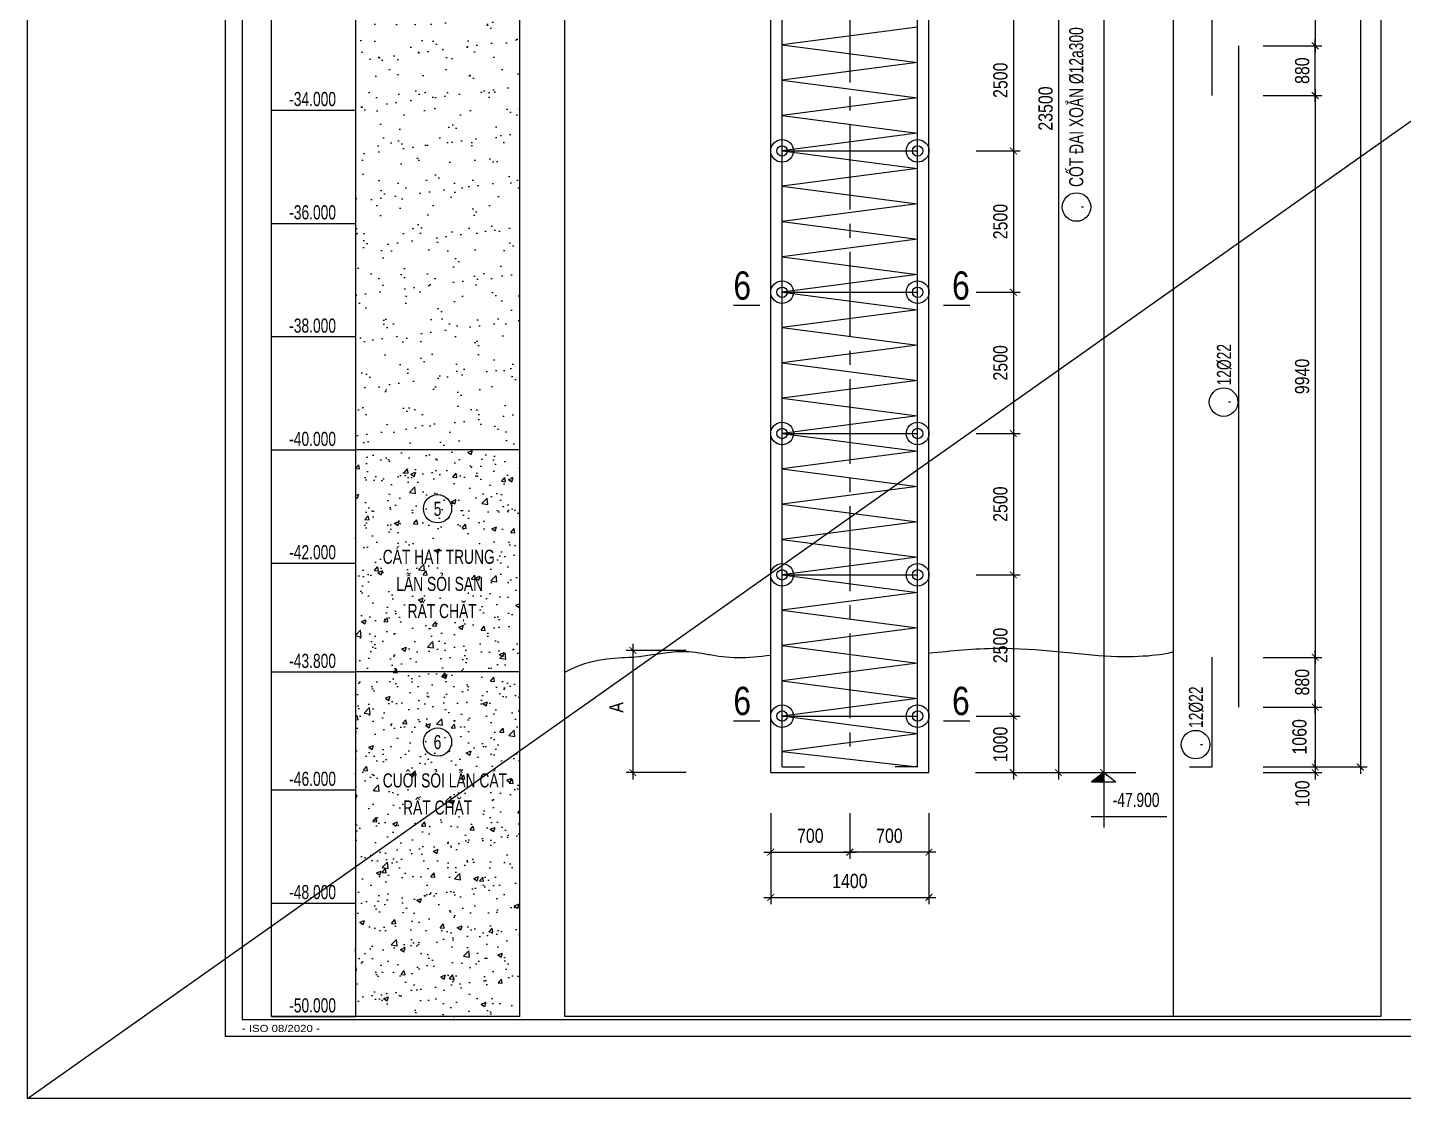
# Model space of a CAD drawing. Extents: x 171424 to 249266, y 74893 to 149166.
# Drawn here: x 171467 to 177556, y 74893 to 79630 of the extents above; entities that cross this region are included whole.
import ezdxf
from ezdxf.enums import TextEntityAlignment as Align

# ---------------------------------------------------------------- set-up
doc = ezdxf.new("R2010")
doc.units = 0
doc.header["$LTSCALE"] = 500
doc.header["$MEASUREMENT"] = 0
doc.header["$PDMODE"] = 3
doc.linetypes.add('CENTER2', pattern=[1.125, 0.75, -0.125, 0.125, -0.125])
doc.layers.get('0').update_dxf_attribs({"linetype": 'CONTINUOUS'})
doc.layers.get('DEFPOINTS').update_dxf_attribs({"linetype": 'CONTINUOUS'})
for name, color, linetype in [('01.CDC.AXIS', 160, 'CENTER2'), ('02.CDC.DIM', 1, 'CONTINUOUS'), ('03.CDC.BORDER', 3, 'CONTINUOUS'), ('05.CDC.STEEL', 4, 'CONTINUOUS'), ('06.CDC.TEXT', 2, 'CONTINUOUS'), ('10.CDC.HATCH', 9, 'CONTINUOUS'), ('11.CDC.NOTE', 8, 'CONTINUOUS'), ('CDC -TEXT KHUNG', 7, 'CONTINUOUS'), ('CDC-KHUNGTEN', 7, 'CONTINUOUS'), ('CDC.10.HATCH', 9, 'CONTINUOUS')]:
    doc.layers.add(name, color=color, linetype=linetype)
doc.layers.add('KCS_Plotter', color=11, linetype='CONTINUOUS', plot=False)
doc.styles.add('ARIAL', font='arial.ttf', dxfattribs={"width": 0.8})
doc.styles.add('KT CDC', font='arial.ttf', dxfattribs={"width": 0.85, "height": 200})
doc.dimstyles.new('DIM100-25', dxfattribs={"dimtxt": 63, "dimasz": 30, "dimexe": 30, "dimexo": 0, "dimgap": 25, "dimtad": 1, "dimdec": 0, "dimlfac": 4, "dimzin": 0, "dimdsep": 46, "dimtxsty": 'ARIAL', "dimblk": 'ARCHTICK', "dimblk1": 'ARCHTICK', "dimblk2": 'D', "dimcen": 0, "dimdle": 30, "dimclrd": 1, "dimclre": 1, "dimclrt": 2, "dimadec": 0, "dimazin": 0, "dimtfac": 1, "dimtdec": 0, "dimtix": 1, "dimtofl": 0, "dimtmove": 2, "dimatfit": 3, "dimldrblk": 'ARCHTICK', "dimfxl": 1, "dimtolj": 1, "dimtzin": 0, "dimarcsym": 0})
doc.dimstyles.new('DIM100-50', dxfattribs={"dimtxt": 63, "dimasz": 30, "dimexe": 30, "dimexo": 0, "dimgap": 40, "dimtad": 1, "dimdec": 0, "dimlfac": 2, "dimzin": 0, "dimdsep": 46, "dimtxsty": 'ARIAL', "dimblk": 'ARCHTICK', "dimcen": 0, "dimdle": 30, "dimclrd": 1, "dimclre": 1, "dimclrt": 2, "dimadec": 0, "dimazin": 0, "dimtfac": 1, "dimtdec": 0, "dimtix": 1, "dimtofl": 0, "dimtmove": 2, "dimatfit": 3, "dimldrblk": 'ARCHTICK', "dimfxl": 1, "dimtolj": 1, "dimtzin": 0, "dimarcsym": 0})
pattern_1 = [(37.5, (90249.13, -50296.01), (-5.03947, 154.1459), [0, -121.6, 0, -136, 0, -130]), (7.5, (90249.13, -50296.01), (141.58214, 225.77169), [0, -65.6, 0, -109.6, 0, -42]), (327.5, (90150.73, -50296.01), (249.13135, 0.45272), [0, -40, 0, -144, 0, -188]), (317.5, (90150.73, -50296), (240.49013, 70.21405), [0, -20, 0, -94.4, 0, -108])]
pattern_2 = [(50, (90249.13, -50296.01), (215.17805, -18.82564), [22.5, -247.5]), (355, (90249.13, -50296), (-41.6254, 225.65764), [18, -198]), (100.4514, (90267.06, -50297.58), (173.55281, 206.83186), [19.12206, -210.34263]), (46.1842, (90249.13, -50236), (320.1723, -49.6557), [33.75, -371.25]), (96.6356, (90275.8, -50240.15), (280.3988, 292.23536), [28.6831, -315.5139]), (351.1842, (90249.13, -50236), (280.3986, 292.2356), [27, -297]), (21, (90279.13, -50251.01), (179.07212, -120.78567), [22.5, -247.5]), (326, (90279.13, -50251), (72.9946, 217.545), [18, -198]), (71.4514, (90294.05, -50261.08), (252.0668, 96.75915), [19.12206, -210.34263]), (37.5, (90249.126, -50296.01), (3.647957, 99.868156), [0, -195.6, 0, -201, 0, -198.75]), (7.5, (90249.13, -50296.01), (78.92086, 118.32351), [0, -114.6, 0, -191.1, 0, -75.75]), (327.5, (90182.226, -50296.01), (160.14673, -6.76646), [0, -75, 0, -234, 0, -310.5]), (317.5, (90152.23, -50296.01), (174.95585, 30.0315), [0, -97.5, 0, -155.4, 0, -220.5])]

# ---------------------------------------------------------------- blocks, each defined once
blk = doc.blocks.new('_ArchTick')
at = {"color": 0, "linetype": 'ByBlock', "const_width": 0.15}
blk.add_lwpolyline([(-0.5, -0.5), (0.5, 0.5)], dxfattribs=at)
blk = doc.blocks.new('*D685')
at = {"layer": '02.CDC.DIM', "color": 1, "lineweight": -2, "transparency": 16777216}
for p, q in [((174756.1, 75990.7), (174756.1, 75752.5)), ((175456.1, 75990.7), (175456.1, 75752.5)), ((174726.1, 75782.5), (175486.1, 75782.5))]:
    blk.add_line(p, q, dxfattribs=at)
at = {"layer": 'DEFPOINTS', "color": 0, "transparency": 16777216}
for p in [(174756.1, 75990.7), (175456.1, 75990.7), (175456.1, 75782.5)]:
    blk.add_point(p, dxfattribs=at)
at = {"layer": '02.CDC.DIM', "color": 1, "lineweight": -2, "transparency": 16777216, "xscale": 30, "yscale": 30, "zscale": 30, "rotation": 180}
blk.add_blockref('_ArchTick', (174756.1, 75782.5), dxfattribs=at)
at = {"layer": '02.CDC.DIM', "color": 1, "lineweight": -2, "transparency": 16777216, "xscale": 30, "yscale": 30, "zscale": 30}
blk.add_blockref('_ArchTick', (175456.1, 75782.5), dxfattribs=at)
at = {"layer": '02.CDC.DIM', "color": 2, "transparency": 16777216, "insert": (175106.1, 75854.6), "char_height": 63, "attachment_point": 5, "style": 'ARIAL'}
blk.add_mtext('\\A1;1400', dxfattribs=at)
blk = doc.blocks.new('*D686')
at = {"layer": '02.CDC.DIM', "color": 1, "lineweight": -2, "transparency": 16777216}
for p, q in [((174756.1, 76154.5), (174756.1, 75952.5)), ((175106.1, 76154.5), (175106.1, 75952.5)), ((174726.1, 75982.5), (175136.1, 75982.5))]:
    blk.add_line(p, q, dxfattribs=at)
at = {"layer": 'DEFPOINTS', "color": 0, "transparency": 16777216}
for p in [(174756.1, 76154.5), (175106.1, 76154.5), (175106.1, 75982.5)]:
    blk.add_point(p, dxfattribs=at)
at = {"layer": '02.CDC.DIM', "color": 1, "lineweight": -2, "transparency": 16777216, "xscale": 30, "yscale": 30, "zscale": 30, "rotation": 180}
blk.add_blockref('_ArchTick', (174756.1, 75982.5), dxfattribs=at)
at = {"layer": '02.CDC.DIM', "color": 1, "lineweight": -2, "transparency": 16777216, "xscale": 30, "yscale": 30, "zscale": 30}
blk.add_blockref('_ArchTick', (175106.1, 75982.5), dxfattribs=at)
at = {"layer": '02.CDC.DIM', "color": 2, "transparency": 16777216, "insert": (174931.1, 76054.6), "char_height": 63, "attachment_point": 5, "style": 'ARIAL'}
blk.add_mtext('\\A1;700', dxfattribs=at)
blk = doc.blocks.new('*D687')
at = {"layer": '02.CDC.DIM', "color": 1, "lineweight": -2, "transparency": 16777216}
for p, q in [((175106.1, 76154.5), (175106.1, 75952.5)), ((175456.1, 76154.5), (175456.1, 75952.5)), ((175486.1, 75982.5), (175076.1, 75982.5))]:
    blk.add_line(p, q, dxfattribs=at)
at = {"layer": 'DEFPOINTS', "color": 0, "transparency": 16777216}
for p in [(175106.1, 76154.5), (175456.1, 76154.5), (175106.1, 75982.5)]:
    blk.add_point(p, dxfattribs=at)
at = {"layer": '02.CDC.DIM', "color": 1, "lineweight": -2, "transparency": 16777216, "xscale": 30, "yscale": 30, "zscale": 30, "rotation": 180}
blk.add_blockref('_ArchTick', (175106.1, 75982.5), dxfattribs=at)
at = {"layer": '02.CDC.DIM', "color": 1, "lineweight": -2, "transparency": 16777216, "xscale": 30, "yscale": 30, "zscale": 30}
blk.add_blockref('_ArchTick', (175456.1, 75982.5), dxfattribs=at)
at = {"layer": '02.CDC.DIM', "color": 2, "transparency": 16777216, "insert": (175281.1, 76054.6), "char_height": 63, "attachment_point": 5, "style": 'ARIAL'}
blk.add_mtext('\\A1;700', dxfattribs=at)
blk = doc.blocks.new('*D688')
at = {"layer": '02.CDC.DIM', "color": 1, "lineweight": -2, "transparency": 16777216}
for p, q in [((174146, 76904.6), (174146, 76304.2)), ((174381.8, 76874.6), (174116, 76874.6)), ((174381.8, 76334.2), (174116, 76334.2))]:
    blk.add_line(p, q, dxfattribs=at)
at = {"layer": 'DEFPOINTS', "color": 0, "transparency": 16777216}
for p in [(174381.8, 76874.6), (174146, 76334.2), (174381.8, 76334.2)]:
    blk.add_point(p, dxfattribs=at)
at = {"layer": '02.CDC.DIM', "color": 1, "lineweight": -2, "transparency": 16777216, "xscale": 30, "yscale": 30, "zscale": 30}
for p, rotation in [((174146, 76874.6), 90), ((174146, 76334.2), 270)]:
    blk.add_blockref('_ArchTick', p, dxfattribs=dict(at, rotation=rotation))
at = {"layer": '02.CDC.DIM', "color": 2, "transparency": 16777216, "insert": (174072.6, 76622.6), "char_height": 63, "attachment_point": 5, "rotation": 90, "style": 'ARIAL'}
blk.add_mtext('\\A1;A', dxfattribs=at)
blk = doc.blocks.new('D')
at = {"layer": '02.CDC.DIM'}
for p, q in [((-50, -50), (50, 50)), ((-86.75, 0), (86.75, 0))]:
    blk.add_line(p, q, dxfattribs=at)
blk = doc.blocks.new('*D689')
at = {"layer": '02.CDC.DIM', "color": 1, "lineweight": -2, "transparency": 16777216}
for p, q in [((176229.5, 87814.2), (176229.5, 76304.2)), ((175662.3, 87784.2), (176259.5, 87784.2)), ((175662.3, 76334.2), (176259.5, 76334.2))]:
    blk.add_line(p, q, dxfattribs=at)
at = {"layer": 'DEFPOINTS', "color": 0, "transparency": 16777216}
for p in [(175662.3, 87784.2), (175662.3, 76334.2), (176229.5, 76334.2)]:
    blk.add_point(p, dxfattribs=at)
at = {"layer": '02.CDC.DIM', "color": 1, "lineweight": -2, "transparency": 16777216, "xscale": 30, "yscale": 30, "zscale": 30}
for p, rotation in [((176229.5, 87784.2), 90), ((176229.5, 76334.2), 270)]:
    blk.add_blockref('_ArchTick', p, dxfattribs=dict(at, rotation=rotation))
at = {"layer": '02.CDC.DIM', "color": 2, "transparency": 16777216, "insert": (176172.3, 82059.2), "char_height": 63, "attachment_point": 5, "rotation": 90, "style": 'ARIAL'}
blk.add_mtext('\\A1;45800', dxfattribs=at)
blk = doc.blocks.new('*D700')
at = {"layer": '02.CDC.DIM', "color": 1, "lineweight": -2, "transparency": 16777216}
for p, q in [((175664.8, 79709.2), (175859.5, 79709.2)), ((175829.5, 79739.2), (175829.5, 79054.2)), ((175664.8, 79084.2), (175859.5, 79084.2))]:
    blk.add_line(p, q, dxfattribs=at)
at = {"layer": 'DEFPOINTS', "color": 0, "transparency": 16777216}
for p in [(175664.8, 79709.2), (175664.8, 79084.2), (175829.5, 79084.2)]:
    blk.add_point(p, dxfattribs=at)
at = {"layer": '02.CDC.DIM', "color": 1, "lineweight": -2, "transparency": 16777216, "xscale": 30, "yscale": 30, "zscale": 30}
for p, rotation in [((175829.5, 79709.2), 90), ((175829.5, 79084.2), 270)]:
    blk.add_blockref('_ArchTick', p, dxfattribs=dict(at, rotation=rotation))
at = {"layer": '02.CDC.DIM', "color": 2, "transparency": 16777216, "insert": (175772.3, 79396.7), "char_height": 63, "attachment_point": 5, "rotation": 90, "style": 'ARIAL'}
blk.add_mtext('\\A1;2500', dxfattribs=at)
blk = doc.blocks.new('*D701')
at = {"layer": '02.CDC.DIM', "color": 1, "lineweight": -2, "transparency": 16777216}
for p, q in [((175829.5, 79114.2), (175829.5, 78429.2)), ((175664.8, 79084.2), (175859.5, 79084.2)), ((175664.8, 78459.2), (175859.5, 78459.2))]:
    blk.add_line(p, q, dxfattribs=at)
at = {"layer": 'DEFPOINTS', "color": 0, "transparency": 16777216}
for p in [(175664.8, 79084.2), (175664.8, 78459.2), (175829.5, 78459.2)]:
    blk.add_point(p, dxfattribs=at)
at = {"layer": '02.CDC.DIM', "color": 1, "lineweight": -2, "transparency": 16777216, "xscale": 30, "yscale": 30, "zscale": 30}
for p, rotation in [((175829.5, 79084.2), 90), ((175829.5, 78459.2), 270)]:
    blk.add_blockref('_ArchTick', p, dxfattribs=dict(at, rotation=rotation))
at = {"layer": '02.CDC.DIM', "color": 2, "transparency": 16777216, "insert": (175772.3, 78771.7), "char_height": 63, "attachment_point": 5, "rotation": 90, "style": 'ARIAL'}
blk.add_mtext('\\A1;2500', dxfattribs=at)
blk = doc.blocks.new('*D702')
at = {"layer": '02.CDC.DIM', "color": 1, "lineweight": -2, "transparency": 16777216}
for p, q in [((175829.5, 78489.2), (175829.5, 77804.2)), ((175664.8, 78459.2), (175859.5, 78459.2)), ((175664.8, 77834.2), (175859.5, 77834.2))]:
    blk.add_line(p, q, dxfattribs=at)
at = {"layer": 'DEFPOINTS', "color": 0, "transparency": 16777216}
for p in [(175664.8, 78459.2), (175664.8, 77834.2), (175829.5, 77834.2)]:
    blk.add_point(p, dxfattribs=at)
at = {"layer": '02.CDC.DIM', "color": 1, "lineweight": -2, "transparency": 16777216, "xscale": 30, "yscale": 30, "zscale": 30}
for p, rotation in [((175829.5, 78459.2), 90), ((175829.5, 77834.2), 270)]:
    blk.add_blockref('_ArchTick', p, dxfattribs=dict(at, rotation=rotation))
at = {"layer": '02.CDC.DIM', "color": 2, "transparency": 16777216, "insert": (175772.3, 78146.7), "char_height": 63, "attachment_point": 5, "rotation": 90, "style": 'ARIAL'}
blk.add_mtext('\\A1;2500', dxfattribs=at)
blk = doc.blocks.new('*D703')
at = {"layer": '02.CDC.DIM', "color": 1, "lineweight": -2, "transparency": 16777216}
for p, q in [((175664.8, 77834.2), (175859.5, 77834.2)), ((175829.5, 77864.2), (175829.5, 77179.2)), ((175664.8, 77209.2), (175859.5, 77209.2))]:
    blk.add_line(p, q, dxfattribs=at)
at = {"layer": 'DEFPOINTS', "color": 0, "transparency": 16777216}
for p in [(175664.8, 77834.2), (175664.8, 77209.2), (175829.5, 77209.2)]:
    blk.add_point(p, dxfattribs=at)
at = {"layer": '02.CDC.DIM', "color": 1, "lineweight": -2, "transparency": 16777216, "xscale": 30, "yscale": 30, "zscale": 30}
for p, rotation in [((175829.5, 77834.2), 90), ((175829.5, 77209.2), 270)]:
    blk.add_blockref('_ArchTick', p, dxfattribs=dict(at, rotation=rotation))
at = {"layer": '02.CDC.DIM', "color": 2, "transparency": 16777216, "insert": (175772.3, 77521.7), "char_height": 63, "attachment_point": 5, "rotation": 90, "style": 'ARIAL'}
blk.add_mtext('\\A1;2500', dxfattribs=at)
blk = doc.blocks.new('*D704')
at = {"layer": '02.CDC.DIM', "color": 1, "lineweight": -2, "transparency": 16777216}
for p, q in [((175664.8, 77209.2), (175859.5, 77209.2)), ((175829.5, 77239.2), (175829.5, 76554.2)), ((175664.8, 76584.2), (175859.5, 76584.2))]:
    blk.add_line(p, q, dxfattribs=at)
at = {"layer": 'DEFPOINTS', "color": 0, "transparency": 16777216}
for p in [(175664.8, 77209.2), (175664.8, 76584.2), (175829.5, 76584.2)]:
    blk.add_point(p, dxfattribs=at)
at = {"layer": '02.CDC.DIM', "color": 1, "lineweight": -2, "transparency": 16777216, "xscale": 30, "yscale": 30, "zscale": 30}
for p, rotation in [((175829.5, 77209.2), 90), ((175829.5, 76584.2), 270)]:
    blk.add_blockref('_ArchTick', p, dxfattribs=dict(at, rotation=rotation))
at = {"layer": '02.CDC.DIM', "color": 2, "transparency": 16777216, "insert": (175772.3, 76896.7), "char_height": 63, "attachment_point": 5, "rotation": 90, "style": 'ARIAL'}
blk.add_mtext('\\A1;2500', dxfattribs=at)
blk = doc.blocks.new('*D706')
at = {"layer": '02.CDC.DIM', "color": 1, "lineweight": -2, "transparency": 16777216}
for p, q in [((175664.8, 82209.2), (176059.5, 82209.2)), ((176029.5, 82239.2), (176029.5, 76304.2)), ((175662.3, 76334.2), (176059.5, 76334.2))]:
    blk.add_line(p, q, dxfattribs=at)
at = {"layer": 'DEFPOINTS', "color": 0, "transparency": 16777216}
for p in [(175664.8, 82209.2), (175662.3, 76334.2), (176029.5, 76334.2)]:
    blk.add_point(p, dxfattribs=at)
at = {"layer": '02.CDC.DIM', "color": 1, "lineweight": -2, "transparency": 16777216, "xscale": 30, "yscale": 30, "zscale": 30}
for p, rotation in [((176029.5, 82209.2), 90), ((176029.5, 76334.2), 270)]:
    blk.add_blockref('_ArchTick', p, dxfattribs=dict(at, rotation=rotation))
at = {"layer": '02.CDC.DIM', "color": 2, "transparency": 16777216, "insert": (175972.3, 79271.7), "char_height": 63, "attachment_point": 5, "rotation": 90, "style": 'ARIAL'}
blk.add_mtext('\\A1;23500', dxfattribs=at)
blk = doc.blocks.new('*D709')
at = {"layer": '02.CDC.DIM', "color": 1, "lineweight": -2, "transparency": 16777216}
for p, q in [((176935.5, 87934.2), (177395.1, 87934.2)), ((177365.1, 87964.2), (177365.1, 76329.2)), ((176935.5, 76359.2), (177395.1, 76359.2))]:
    blk.add_line(p, q, dxfattribs=at)
at = {"layer": 'DEFPOINTS', "color": 0, "transparency": 16777216}
for p in [(176935.5, 87934.2), (176935.5, 76359.2), (177365.1, 76359.2)]:
    blk.add_point(p, dxfattribs=at)
at = {"layer": '02.CDC.DIM', "color": 1, "lineweight": -2, "transparency": 16777216, "xscale": 30, "yscale": 30, "zscale": 30}
for p, rotation in [((177365.1, 87934.2), 90), ((177365.1, 76359.2), 270)]:
    blk.add_blockref('_ArchTick', p, dxfattribs=dict(at, rotation=rotation))
at = {"layer": '02.CDC.DIM', "color": 2, "transparency": 16777216, "insert": (177307.9, 82146.7), "char_height": 63, "attachment_point": 5, "rotation": 90, "style": 'ARIAL'}
blk.add_mtext('\\A1;46300', dxfattribs=at)
blk = doc.blocks.new('*D710')
at = {"layer": '02.CDC.DIM', "color": 1, "lineweight": -2, "transparency": 16777216}
for p, q in [((176935.5, 82034.2), (177195.1, 82034.2)), ((177165.1, 82064.2), (177165.1, 79519.2)), ((176935.5, 79549.2), (177195.1, 79549.2))]:
    blk.add_line(p, q, dxfattribs=at)
at = {"layer": 'DEFPOINTS', "color": 0, "transparency": 16777216}
for p in [(176935.5, 82034.2), (176935.5, 79549.2), (177165.1, 79549.2)]:
    blk.add_point(p, dxfattribs=at)
at = {"layer": '02.CDC.DIM', "color": 1, "lineweight": -2, "transparency": 16777216, "xscale": 30, "yscale": 30, "zscale": 30}
for p, rotation in [((177165.1, 82034.2), 90), ((177165.1, 79549.2), 270)]:
    blk.add_blockref('_ArchTick', p, dxfattribs=dict(at, rotation=rotation))
at = {"layer": '02.CDC.DIM', "color": 2, "transparency": 16777216, "insert": (177107.9, 80791.7), "char_height": 63, "attachment_point": 5, "rotation": 90, "style": 'ARIAL'}
blk.add_mtext('\\A1;9940', dxfattribs=at)
blk = doc.blocks.new('*D715')
at = {"layer": '02.CDC.DIM', "color": 1, "lineweight": -2, "transparency": 16777216}
for p, q in [((176935.5, 76359.2), (177195.1, 76359.2)), ((177165.1, 76359.2), (177165.1, 76389.2)), ((176935.5, 76334.2), (177195.1, 76334.2)), ((177165.1, 76334.2), (177165.1, 76304.2))]:
    blk.add_line(p, q, dxfattribs=at)
at = {"layer": 'DEFPOINTS', "color": 0, "transparency": 16777216}
for p in [(176935.5, 76359.2), (177165.1, 76359.2), (176935.5, 76334.2)]:
    blk.add_point(p, dxfattribs=at)
at = {"layer": '02.CDC.DIM', "color": 1, "lineweight": -2, "transparency": 16777216, "xscale": 30, "yscale": 30, "zscale": 30}
for p, rotation in [((177165.1, 76359.2), 270), ((177165.1, 76334.2), 90)]:
    blk.add_blockref('_ArchTick', p, dxfattribs=dict(at, rotation=rotation))
at = {"layer": '02.CDC.DIM', "color": 2, "transparency": 16777216, "insert": (177108.6, 76241), "char_height": 63, "attachment_point": 5, "rotation": 90, "style": 'ARIAL'}
blk.add_mtext('\\A1;100', dxfattribs=at)
blk = doc.blocks.new('*D717')
at = {"layer": '02.CDC.DIM', "color": 1, "lineweight": -2, "transparency": 16777216}
for p, q in [((177165.1, 79359.2), (177165.1, 76814.2)), ((176935.5, 79329.2), (177195.1, 79329.2)), ((176935.5, 76844.2), (177195.1, 76844.2))]:
    blk.add_line(p, q, dxfattribs=at)
at = {"layer": 'DEFPOINTS', "color": 0, "transparency": 16777216}
for p in [(176935.5, 79329.2), (176935.5, 76844.2), (177165.1, 76844.2)]:
    blk.add_point(p, dxfattribs=at)
at = {"layer": '02.CDC.DIM', "color": 1, "lineweight": -2, "transparency": 16777216, "xscale": 30, "yscale": 30, "zscale": 30}
for p, rotation in [((177165.1, 79329.2), 90), ((177165.1, 76844.2), 270)]:
    blk.add_blockref('_ArchTick', p, dxfattribs=dict(at, rotation=rotation))
at = {"layer": '02.CDC.DIM', "color": 2, "transparency": 16777216, "insert": (177107.9, 78086.7), "char_height": 63, "attachment_point": 5, "rotation": 90, "style": 'ARIAL'}
blk.add_mtext('\\A1;9940', dxfattribs=at)
blk = doc.blocks.new('*D718')
at = {"layer": '02.CDC.DIM', "color": 1, "lineweight": -2, "transparency": 16777216}
for p, q in [((176935.5, 79549.2), (177195.1, 79549.2)), ((177165.1, 79299.2), (177165.1, 79579.2)), ((176935.5, 79329.2), (177195.1, 79329.2))]:
    blk.add_line(p, q, dxfattribs=at)
at = {"layer": 'DEFPOINTS', "color": 0, "transparency": 16777216}
for p in [(176935.5, 79549.2), (177165.1, 79549.2), (176935.5, 79329.2)]:
    blk.add_point(p, dxfattribs=at)
at = {"layer": '02.CDC.DIM', "color": 1, "lineweight": -2, "transparency": 16777216, "xscale": 30, "yscale": 30, "zscale": 30}
for p, rotation in [((177165.1, 79549.2), 90), ((177165.1, 79329.2), 270)]:
    blk.add_blockref('_ArchTick', p, dxfattribs=dict(at, rotation=rotation))
at = {"layer": '02.CDC.DIM', "color": 2, "transparency": 16777216, "insert": (177107.9, 79439.2), "char_height": 63, "attachment_point": 5, "rotation": 90, "style": 'ARIAL'}
blk.add_mtext('\\A1;880', dxfattribs=at)
blk = doc.blocks.new('*D719')
at = {"layer": '02.CDC.DIM', "color": 1, "lineweight": -2, "transparency": 16777216}
for p, q in [((176935.5, 76624.2), (177195.1, 76624.2)), ((177165.1, 76654.2), (177165.1, 76329.2)), ((176935.5, 76359.2), (177195.1, 76359.2))]:
    blk.add_line(p, q, dxfattribs=at)
at = {"layer": 'DEFPOINTS', "color": 0, "transparency": 16777216}
for p in [(176935.5, 76624.2), (176935.5, 76359.2), (177165.1, 76359.2)]:
    blk.add_point(p, dxfattribs=at)
at = {"layer": '02.CDC.DIM', "color": 1, "lineweight": -2, "transparency": 16777216, "xscale": 30, "yscale": 30, "zscale": 30}
for p, rotation in [((177165.1, 76624.2), 90), ((177165.1, 76359.2), 270)]:
    blk.add_blockref('_ArchTick', p, dxfattribs=dict(at, rotation=rotation))
at = {"layer": '02.CDC.DIM', "color": 2, "transparency": 16777216, "insert": (177095.8, 76492.4), "char_height": 63, "attachment_point": 5, "rotation": 90, "style": 'ARIAL'}
blk.add_mtext('\\A1;1060', dxfattribs=at)
blk = doc.blocks.new('*D720')
at = {"layer": '02.CDC.DIM', "color": 1, "lineweight": -2, "transparency": 16777216}
for p, q in [((176935.5, 76844.2), (177195.1, 76844.2)), ((177165.1, 76594.2), (177165.1, 76874.2)), ((176935.5, 76624.2), (177195.1, 76624.2))]:
    blk.add_line(p, q, dxfattribs=at)
at = {"layer": 'DEFPOINTS', "color": 0, "transparency": 16777216}
for p in [(176935.5, 76844.2), (177165.1, 76844.2), (176935.5, 76624.2)]:
    blk.add_point(p, dxfattribs=at)
at = {"layer": '02.CDC.DIM', "color": 1, "lineweight": -2, "transparency": 16777216, "xscale": 30, "yscale": 30, "zscale": 30}
for p, rotation in [((177165.1, 76844.2), 90), ((177165.1, 76624.2), 270)]:
    blk.add_blockref('_ArchTick', p, dxfattribs=dict(at, rotation=rotation))
at = {"layer": '02.CDC.DIM', "color": 2, "transparency": 16777216, "insert": (177107.9, 76734.2), "char_height": 63, "attachment_point": 5, "rotation": 90, "style": 'ARIAL'}
blk.add_mtext('\\A1;880', dxfattribs=at)
blk = doc.blocks.new('*D723')
at = {"layer": '02.CDC.DIM', "color": 1, "lineweight": -2, "transparency": 16777216}
for p, q in [((175829.5, 76614.2), (175829.5, 76304.2)), ((175664.8, 76584.2), (175859.5, 76584.2)), ((175662.3, 76334.2), (175859.5, 76334.2))]:
    blk.add_line(p, q, dxfattribs=at)
at = {"layer": 'DEFPOINTS', "color": 0, "transparency": 16777216}
for p in [(175664.8, 76584.2), (175662.3, 76334.2), (175829.5, 76334.2)]:
    blk.add_point(p, dxfattribs=at)
at = {"layer": '02.CDC.DIM', "color": 1, "lineweight": -2, "transparency": 16777216, "xscale": 30, "yscale": 30, "zscale": 30}
for p, rotation in [((175829.5, 76584.2), 90), ((175829.5, 76334.2), 270)]:
    blk.add_blockref('_ArchTick', p, dxfattribs=dict(at, rotation=rotation))
at = {"layer": '02.CDC.DIM', "color": 2, "transparency": 16777216, "insert": (175772.3, 76459.2), "char_height": 63, "attachment_point": 5, "rotation": 90, "style": 'ARIAL'}
blk.add_mtext('\\A1;1000', dxfattribs=at)
blk = doc.blocks.new('KHUNG A1')
at = {"layer": 'CDC-KHUNGTEN'}
blk.add_lwpolyline([(10366.22, 712.17), (10366.22, 1278.17), (9655.22, 1278.17), (9655.22, 712.17)], close=True, dxfattribs=at)
at = {"layer": 'CDC.10.HATCH', "color": 8}
blk.add_lwpolyline([(9652.22, 709.17), (10447.22, 709.17), (10447.22, 1281.17), (9652.22, 1281.17)], close=True, dxfattribs=at)
at = {"layer": 'DEFPOINTS', "color": 1}
blk.add_lwpolyline([(9617.22, 698.17), (9617.22, 1292.17), (10458.22, 1292.17), (10458.22, 698.17), (9617.22, 698.17)], close=True, dxfattribs=at)
at = {"layer": 'CDC -TEXT KHUNG', "color": 6, "style": 'KT CDC', "width": 1.15}
blk.add_text('- ISO 08/2020 -', height=1.2569, dxfattribs=at).set_placement((9655.16, 709.94))

msp = doc.modelspace()

# ---------------------------------------------------------------- hatches: boundary and pattern name
at = {"layer": '10.CDC.HATCH'}
h = msp.add_hatch(dxfattribs=at)
h.set_pattern_fill('AR-SAND', color=256, scale=80, style=0)
h.set_pattern_definition(pattern_1)
h.paths.add_polyline_path([(172918.23, 77761.52), (173644.69, 77761.52), (173644.69, 82271.74), (172918.23, 82271.74)])
h.paths.add_polyline_path([(173248.84, 81864.61), (173314.08, 81864.61), (173314.08, 81958.36), (173248.84, 81958.36)], flags=24)
h.paths.add_polyline_path([(173076.07, 81587.24), (173439.3, 81587.24), (173439.3, 81725.43), (173076.07, 81725.43)], flags=24)
h.paths.add_polyline_path([(173026.07, 81707.24), (173486.38, 81707.24), (173486.38, 81845.43), (173026.07, 81845.43)], flags=24)
h = msp.add_hatch(dxfattribs=at)
h.set_pattern_fill('AR-CONC', color=256, scale=30, style=0)
h.set_pattern_definition(pattern_2)
h.paths.add_polyline_path([(172918.23, 77761.52), (172918.23, 76779.69), (173644.69, 76779.69), (173644.69, 77761.52)])
h.paths.add_polyline_path([(173126.08, 76980.87), (173477.71, 76980.87), (173477.71, 77119), (173126.08, 77119)], flags=24)
h.paths.add_polyline_path([(173076.07, 77100.85), (173505.94, 77100.85), (173505.94, 77239.05), (173076.07, 77239.05)], flags=24)
h.paths.add_polyline_path([(173248.78, 77453.27), (173314.13, 77453.27), (173314.13, 77547.34), (173248.78, 77547.34)], flags=24)
h.paths.add_polyline_path([(173016.07, 77220.85), (173557.85, 77220.85), (173557.85, 77359.05), (173016.07, 77359.05)], flags=24)
h = msp.add_hatch(dxfattribs=at)
h.set_pattern_fill('AR-SAND', color=256, scale=80, style=0)
h.set_pattern_definition(pattern_1)
h.paths.add_polyline_path([(172918.23, 77761.52), (172918.23, 76779.69), (173644.69, 76779.69), (173644.69, 77761.52)])
h.paths.add_polyline_path([(173126.08, 76980.87), (173477.71, 76980.87), (173477.71, 77119), (173126.08, 77119)], flags=24)
h.paths.add_polyline_path([(173076.07, 77100.85), (173505.94, 77100.85), (173505.94, 77239.05), (173076.07, 77239.05)], flags=24)
h.paths.add_polyline_path([(173248.78, 77453.27), (173314.13, 77453.27), (173314.13, 77547.34), (173248.78, 77547.34)], flags=24)
h.paths.add_polyline_path([(173016.07, 77220.85), (173557.85, 77220.85), (173557.85, 77359.05), (173016.07, 77359.05)], flags=24)
h = msp.add_hatch(dxfattribs=at)
h.set_pattern_fill('AR-CONC', color=256, scale=30, style=0)
h.set_pattern_definition(pattern_2)
h.paths.add_polyline_path([(173644.69, 76779.69), (172918.23, 76779.69), (172918.23, 75255.83), (173644.69, 75255.83)])
h.paths.add_polyline_path([(173248.51, 76421.16), (173314.41, 76421.16), (173314.41, 76516.89), (173248.51, 76516.89)], flags=24)
h.paths.add_polyline_path([(173106.08, 76111.68), (173457.71, 76111.68), (173457.71, 76249.81), (173106.08, 76249.81)], flags=24)
h.paths.add_polyline_path([(173016.07, 76231.67), (173612.29, 76231.67), (173612.29, 76369.86), (173016.07, 76369.86)], flags=24)
h = msp.add_hatch(dxfattribs=at)
h.set_pattern_fill('AR-SAND', color=256, scale=80, style=0)
h.set_pattern_definition(pattern_1)
h.paths.add_polyline_path([(172918.23, 75255.83), (173644.69, 75255.83), (173644.69, 76779.69), (172918.23, 76779.69)])
h.paths.add_polyline_path([(173248.51, 76421.16), (173314.41, 76421.16), (173314.41, 76516.89), (173248.51, 76516.89)], flags=24)
h.paths.add_polyline_path([(173106.08, 76111.68), (173457.71, 76111.68), (173457.71, 76249.81), (173106.08, 76249.81)], flags=24)
h.paths.add_polyline_path([(173016.07, 76231.67), (173612.29, 76231.67), (173612.29, 76369.86), (173016.07, 76369.86)], flags=24)

# ---------------------------------------------------------------- linework, layer by layer
at = {"layer": '01.CDC.AXIS'}
msp.add_line((175106.06, 88199.9), (175106.06, 76419.24), dxfattribs=at)
at = {"layer": '03.CDC.BORDER'}
for p, q in [((172918.23, 89355.41), (172918.23, 75255.83)), ((176537.42, 88895.41), (176537.42, 75255.83)), ((174756.06, 79084.24), (174756.06, 79709.24)), ((175456.06, 79084.24), (175456.06, 79709.24)), ((172547.17, 79264.93), (172918.23, 79264.93)), ((174756.06, 78459.24), (174756.06, 79084.24)), ((175456.06, 78459.24), (175456.06, 79084.24)), ((172547.17, 78763.79), (172918.23, 78763.79)), ((174756.06, 77834.24), (174756.06, 78459.24)), ((175456.06, 77834.24), (175456.06, 78459.24)), ((172547.17, 78262.65), (172918.23, 78262.65)), ((174756.06, 77209.24), (174756.06, 77834.24)), ((175456.06, 77209.24), (175456.06, 77834.24)), ((172547.17, 77761.52), (172918.23, 77761.52)), ((173644.69, 77761.52), (172918.23, 77761.52)), ((172547.17, 77260.38), (172918.23, 77260.38)), ((174756.06, 76584.24), (174756.06, 77209.24)), ((175456.06, 76584.24), (175456.06, 77209.24)), ((172547.17, 76779.69), (172918.23, 76779.69)), ((173644.69, 76779.69), (172918.23, 76779.69)), ((174756.06, 76334.24), (174756.06, 76584.24)), ((175456.06, 76334.24), (175456.06, 76584.24)), ((174756.06, 76334.24), (175456.06, 76334.24)), ((172547.17, 76258.11), (172918.23, 76258.11)), ((172547.17, 75756.97), (172918.23, 75756.97)), ((172547.17, 75255.83), (172918.23, 75255.83))]:
    msp.add_line(p, q, dxfattribs=at)
for points in [[(172547.17, 89355.41), (173644.69, 89355.41), (173644.69, 75255.83), (172547.17, 75255.83)], [(173844.69, 89355.41), (177455.93, 89355.41), (177455.93, 75255.83), (173844.69, 75255.83)]]:
    msp.add_lwpolyline(points, close=True, dxfattribs=at)
for centre, radius in [((174806.06, 79084.24), 50), ((174806.06, 79084.24), 23.06), ((175406.06, 79084.24), 50), ((175406.06, 79084.24), 23.06), ((174806.06, 78459.24), 50), ((175406.06, 78459.24), 50), ((174806.06, 78459.24), 23.06), ((175406.06, 78459.24), 23.06), ((174806.06, 77834.24), 50), ((175406.06, 77834.24), 50), ((174806.06, 77834.24), 23.06), ((175406.06, 77834.24), 23.06), ((174806.06, 77209.24), 50), ((174806.06, 77209.24), 23.06), ((175406.06, 77209.24), 50), ((175406.06, 77209.24), 23.06), ((174806.06, 76584.24), 50), ((174806.06, 76584.24), 23.06), ((175406.06, 76584.24), 50), ((175406.06, 76584.24), 23.06)]:
    msp.add_circle(centre, radius, dxfattribs=at)
for points, knots in [([(173844.69, 76779.04), (173972.22, 76845.44, 0), (174151.2, 76833.4, 0), (174390.74, 76893.29, 0), (174543.66, 76831.14, 0), (174705.43, 76847.62, 0), (174756.06, 76854.16, 0)], [102.6330794, 102.6330794, 102.6330794, 102.6330794, 371.6591928, 640.3147982, 976.6413365, 1129.9685688, 1129.9685688, 1129.9685688, 1129.9685688]), ([(175456.06, 76863.36, 0), (175556.82, 76872.77, 0), (175837.15, 76903.06, 0), (176294.82, 76826.59, 0), (176510.68, 76859.1, 0), (176537.42, 76869.4, 0)], [2258.1524586, 2258.1524586, 2258.1524586, 2258.1524586, 2561.0846248, 3101.5080953, 3634.2403482, 3634.2403482, 3634.2403482, 3634.2403482])]:
    msp.add_open_spline(points, degree=3, knots=knots, dxfattribs=at)
at = {"layer": '05.CDC.STEEL'}
for p, q in [((176709.66, 79329.24), (176709.66, 82254.24)), ((174806.06, 79084.24), (174806.06, 79709.24)), ((175406.06, 79084.24), (175406.06, 79709.24)), ((175406.06, 79631.12), (174806.06, 79552.99)), ((176827.32, 76624.24), (176827.32, 79549.24)), ((175406.06, 79474.87), (174806.06, 79396.74)), ((175406.06, 79318.62), (174806.06, 79240.49)), ((175406.06, 79162.37), (174806.06, 79084.24)), ((174806.06, 79084.24), (175406.06, 79084.24)), ((174806.06, 78459.24), (174806.06, 79084.24)), ((174806.06, 79084.24), (175406.06, 79084.24)), ((175406.06, 78459.24), (175406.06, 79084.24)), ((175406.06, 79006.12), (174806.06, 78927.99)), ((175406.06, 78849.87), (174806.06, 78771.74)), ((175406.06, 78693.62), (174806.06, 78615.49)), ((175406.06, 78537.37), (174806.06, 78459.24)), ((174806.06, 78459.24), (175406.06, 78459.24)), ((174806.06, 77834.24), (174806.06, 78459.24)), ((174806.06, 78459.24), (175406.06, 78459.24)), ((175406.06, 77834.24), (175406.06, 78459.24)), ((175406.06, 78381.12), (174806.06, 78302.99)), ((175406.06, 78224.87), (174806.06, 78146.74)), ((175406.06, 78068.62), (174806.06, 77990.49)), ((175406.06, 77912.37), (174806.06, 77834.24)), ((174806.06, 77834.24), (175406.06, 77834.24)), ((174806.06, 77209.24), (174806.06, 77834.24)), ((174806.06, 77834.24), (175406.06, 77834.24)), ((175406.06, 77209.24), (175406.06, 77834.24)), ((175406.06, 77756.12), (174806.06, 77677.99)), ((175406.06, 77599.87), (174806.06, 77521.74)), ((175406.06, 77443.62), (174806.06, 77365.49)), ((175406.06, 77287.37), (174806.06, 77209.24)), ((174806.06, 77209.24), (175406.06, 77209.24)), ((174806.06, 76584.24), (174806.06, 77209.24)), ((174806.06, 77209.24), (175406.06, 77209.24)), ((175406.06, 76584.24), (175406.06, 77209.24)), ((175406.06, 77131.12), (174806.06, 77052.99)), ((175406.06, 76974.87), (174806.06, 76896.74)), ((176709.66, 76359.24), (176709.66, 76844.24)), ((175406.06, 76818.62), (174806.06, 76740.49)), ((175406.06, 76662.37), (174806.06, 76584.24)), ((174806.06, 76359.24), (174806.06, 76584.24)), ((174806.06, 76584.24), (175406.06, 76584.24)), ((175406.06, 76359.24), (175406.06, 76584.24)), ((175406.06, 76506.12), (174806.06, 76427.99)), ((174806.06, 76359.24), (174906.06, 76359.24)), ((175406.06, 76359.24), (175306.06, 76359.24)), ((176609.66, 76359.24), (176709.66, 76359.24))]:
    msp.add_line(p, q, dxfattribs=at)
at = {"layer": '10.CDC.HATCH'}
for p, q in [((174806.06, 79552.99), (175406.06, 79474.87)), ((174806.06, 79396.74), (175406.06, 79318.62)), ((174806.06, 79240.49), (175406.06, 79162.37)), ((174806.06, 79084.24), (175406.06, 79006.12)), ((174806.06, 78927.99), (175406.06, 78849.87)), ((174806.06, 78771.74), (175406.06, 78693.62)), ((174806.06, 78615.49), (175406.06, 78537.37)), ((174806.06, 78459.24), (175406.06, 78381.12)), ((174806.06, 78302.99), (175406.06, 78224.87)), ((174806.06, 78146.74), (175406.06, 78068.62)), ((174806.06, 77990.49), (175406.06, 77912.37)), ((174806.06, 77834.24), (175406.06, 77756.12)), ((174806.06, 77677.99), (175406.06, 77599.87)), ((174806.06, 77521.74), (175406.06, 77443.62)), ((174806.06, 77365.49), (175406.06, 77287.37)), ((174806.06, 77209.24), (175406.06, 77131.12)), ((174806.06, 77052.99), (175406.06, 76974.87)), ((174806.06, 76896.74), (175406.06, 76818.62)), ((174806.06, 76740.49), (175406.06, 76662.37)), ((175406.06, 76506.12), (174806.06, 76584.24)), ((174806.06, 76427.99), (175406.06, 76359.24))]:
    msp.add_line(p, q, dxfattribs=at)
at = {"layer": '11.CDC.NOTE'}
for p, q in [((176086.85, 76334.24), (176372.1, 76334.24)), ((176229.47, 76334.24), (176175.47, 76292.86)), ((176175.47, 76292.86), (176283.47, 76292.86)), ((176229.47, 76334.24), (176229.47, 76091.71)), ((176229.47, 76334.24), (176283.47, 76292.86)), ((176173.18, 76140.54), (176508.85, 76140.54))]:
    msp.add_line(p, q, dxfattribs=at)
for centre, radius in [((176109.09, 78835.89), 63), ((176759.79, 77973.14), 63), ((173281.46, 77501.26), 62.5), ((173281.46, 76469.43), 62.5), ((176635.82, 76458.14), 63)]:
    msp.add_circle(centre, radius, dxfattribs=at)
msp.add_solid([(176175.47, 76292.86), (176229.47, 76334.24), (176229.47, 76292.86), (176229.47, 76334.24)], dxfattribs=at)
at = {"layer": 'KCS_Plotter'}
msp.add_line((171467.17, 74892.91), (192492.17, 89742.91), dxfattribs=at)

# ---------------------------------------------------------------- block references
at = {"xscale": 25, "yscale": 25, "zscale": 25}
msp.add_blockref('KHUNG A1', (-68963.42, 57438.58), dxfattribs=at)

# ---------------------------------------------------------------- texts
at = {"layer": '06.CDC.TEXT', "style": 'ARIAL', "width": 0.7}
msp.add_text('CỐT ĐAI XOẮN %%C12a300', height=62.5, rotation=90, dxfattribs=at).set_placement((176139.07, 78924.88))
for s, p in [('-34.000', (172728.69, 79313.79)), ('-36.000', (172728.69, 78812.65)), ('-38.000', (172728.69, 78311.52)), ('-40.000', (172728.69, 77810.38)), ('-42.000', (172728.69, 77309.25)), ('-43.800', (172728.69, 76828.55)), ('-46.000', (172728.69, 76306.97)), ('-47.900', (176372.75, 76213.45)), ('-48.000', (172728.69, 75805.84)), ('-50.000', (172728.69, 75304.7))]:
    msp.add_text(s, height=62.5, dxfattribs=at).set_placement(p, align=Align.MIDDLE)
for p in [(176109.09, 78835.89), (176759.79, 77973.14), (176635.82, 76458.14)]:
    msp.add_text('.', height=62.5, rotation=90, dxfattribs=at).set_placement(p, align=Align.MIDDLE_CENTER)
at = {"layer": '06.CDC.TEXT', "style": 'ARIAL', "width": 0.8}
for s, p in [('%%U6 ', (174649.19, 78426.39)), ('%%U 6', (175578.04, 78426.39)), ('%%U6 ', (174649.19, 76588.89)), ('%%U 6', (175578.04, 76588.89))]:
    msp.add_text(s, height=125, dxfattribs=at).set_placement(p, align=Align.CENTER)
at = {"layer": '06.CDC.TEXT', "style": 'ARIAL', "width": 0.7}
for p in [(176761.5, 78138.55), (176637.53, 76623.55)]:
    msp.add_text('12%%C22', height=62.5, rotation=90, dxfattribs=at).set_placement(p, align=Align.MIDDLE)
for s, p in [('5', (173281.46, 77501.26)), ('6', (173281.46, 76469.43))]:
    msp.add_text(s, height=62.5, dxfattribs=at).set_placement(p, align=Align.MIDDLE_CENTER)
for s, p in [('CÁT HẠT TRUNG', (173039.1, 77257.74)), ('LẪN SỎI SẠN', (173099.1, 77137.74)), ('RẤT CHẶT', (173149.1, 77017.74)), ('CUỘI SỎI LẪN CÁT', (173039.1, 76268.56)), ('RẤT CHẶT', (173129.1, 76148.56))]:
    msp.add_text(s, height=62.5, dxfattribs=at).set_placement(p)

# ---------------------------------------------------------------- dimensions: what is measured, and where the dimension line sits
at = {"layer": '02.CDC.DIM'}
for base, p1, p2, angle, picture, middle in [((177365.11, 76359.24), (176935.47, 87934.24), (176935.47, 76359.24), 270, '*D709', (177307.93, 82146.74)), ((176229.47, 76334.24), (175662.3, 87784.24), (175662.3, 76334.24), 270, '*D689', (176172.31, 82059.24)), ((176029.47, 76334.24), (175664.81, 82209.24), (175662.3, 76334.24), 90, '*D706', (175972.29, 79271.74)), ((177165.11, 79549.24), (176935.47, 82034.24), (176935.47, 79549.24), 270, '*D710', (177107.95, 80791.74)), ((175829.47, 79084.24), (175664.81, 79709.24), (175664.81, 79084.24), 90, '*D700', (175772.31, 79396.74)), ((177165.11, 79549.24), (176935.47, 79329.24), (176935.47, 79549.24), 270, '*D718', (177107.95, 79439.24)), ((177165.11, 76844.24), (176935.47, 79329.24), (176935.47, 76844.24), 270, '*D717', (177107.95, 78086.74)), ((175829.47, 78459.24), (175664.81, 79084.24), (175664.81, 78459.24), 90, '*D701', (175772.31, 78771.74)), ((175829.47, 77834.24), (175664.81, 78459.24), (175664.81, 77834.24), 90, '*D702', (175772.31, 78146.74)), ((175829.47, 77209.24), (175664.81, 77834.24), (175664.81, 77209.24), 90, '*D703', (175772.31, 77521.74)), ((175829.47, 76584.24), (175664.81, 77209.24), (175664.81, 76584.24), 90, '*D704', (175772.31, 76896.74)), ((177165.11, 76844.24), (176935.47, 76624.24), (176935.47, 76844.24), 270, '*D720', (177107.95, 76734.24)), ((175829.47, 76334.24), (175664.81, 76584.24), (175662.3, 76334.24), 90, '*D723', (175772.31, 76459.24))]:
    dim = msp.add_linear_dim(base=base, p1=p1, p2=p2, angle=angle, dimstyle='DIM100-25', dxfattribs=at)
    dim.commit()
    dim.dimension.update_dxf_attribs({"geometry": picture, "text_midpoint": middle})
dim = msp.add_linear_dim(base=(174146.02, 76334.24), p1=(174381.78, 76874.64), p2=(174381.78, 76334.24), angle=90, text='A', dimstyle='DIM100-25', dxfattribs=at)
dim.commit()
dim.dimension.update_dxf_attribs({"geometry": '*D688', "text_midpoint": (174072.56, 76622.61), "dimtype": 160})
for p1, picture, middle in [((176935.47, 76624.24), '*D719', (177095.79, 76492.41)), ((176935.47, 76334.24), '*D715', (177108.61, 76241.05))]:
    dim = msp.add_linear_dim(base=(177165.11, 76359.24), p1=p1, p2=(176935.47, 76359.24), angle=270, dimstyle='DIM100-25', dxfattribs=at)
    dim.commit()
    dim.dimension.update_dxf_attribs({"geometry": picture, "text_midpoint": middle, "dimtype": 160})
for base, p1, p2, picture, middle in [((175106.06, 75982.48), (174756.06, 76154.45), (175106.06, 76154.45), '*D686', (174931.06, 76054.64)), ((175106.06, 75982.48), (175456.06, 76154.45), (175106.06, 76154.45), '*D687', (175281.06, 76054.64)), ((175456.06, 75782.48), (174756.06, 75990.73), (175456.06, 75990.73), '*D685', (175106.06, 75854.64))]:
    dim = msp.add_linear_dim(base=base, p1=p1, p2=p2, dimstyle='DIM100-50', dxfattribs=at)
    dim.commit()
    dim.dimension.update_dxf_attribs({"geometry": picture, "text_midpoint": middle})

doc.saveas('drawing.dxf')
